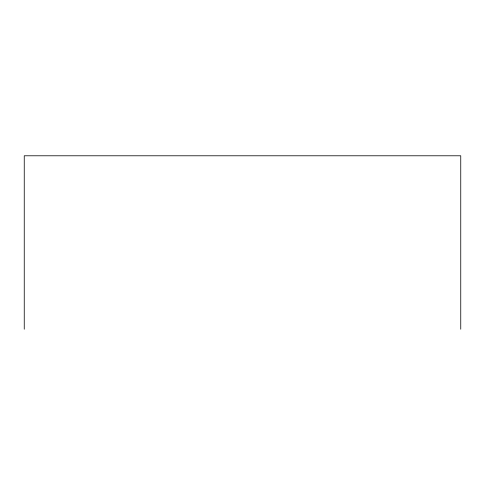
<?xml version="1.0" encoding="UTF-8"?>
<svg xmlns="http://www.w3.org/2000/svg" width="485" height="485" viewBox="0 0 485 485"><rect width="100%" height="100%" fill="white"/><g stroke="black" fill="none" stroke-linecap="round" stroke-linejoin="round"><path stroke-width="0.73" d="M460.75 329.218L460.75 155.782L24.25 155.782L24.25 329.218"/></g></svg>
